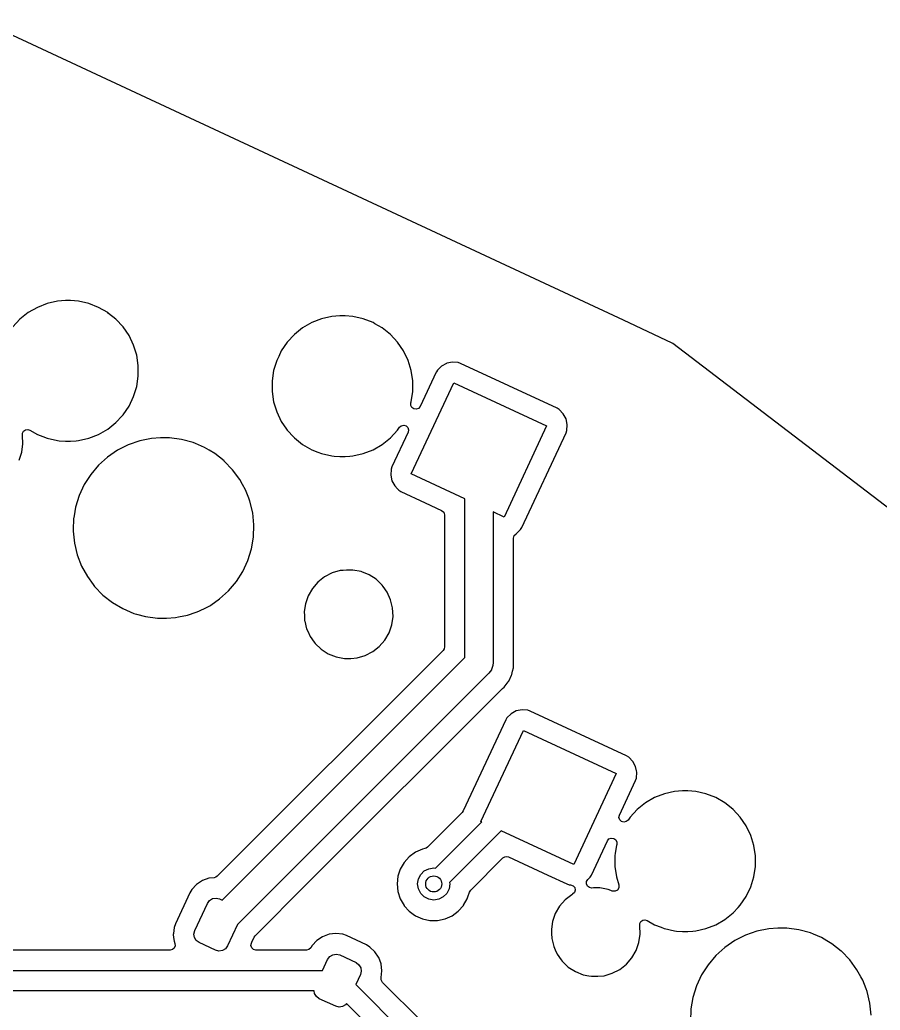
# Model space of a CAD drawing. Extents: x 15 to 269, y -160 to -43.
# Drawn here: x 81.59 to 103, y -71.7 to -47.05 of the extents above; entities that cross this region are included whole.
import ezdxf

# ---------------------------------------------------------------- set-up
doc = ezdxf.new("R2010")
doc.units = 0
doc.layers.add('BLACK', color=7, linetype='CONTINUOUS')

msp = doc.modelspace()

# ---------------------------------------------------------------- linework, layer by layer
at = {"layer": 'BLACK', "linetype": 'CONTINUOUS'}
for p, q in [((80.5838, -47.047), (96.6056, -54.5195)), ((82.0272, -54.205), (81.8, -54.3362)), ((82.2715, -54.1091), (82.0272, -54.205)), ((82.5272, -54.0508), (82.2715, -54.1091)), ((82.7234, -54.0361), (82.5272, -54.0508)), ((82.8544, -54.0361), (82.7234, -54.0361)), ((82.7234, -54.0361), (82.7234, -54.0361)), ((83.0505, -54.0508), (82.8544, -54.0361)), ((82.8544, -54.0361), (82.8544, -54.0361)), ((83.3063, -54.1091), (83.0505, -54.0508)), ((83.5505, -54.205), (83.3063, -54.1091)), ((83.7777, -54.3362), (83.5505, -54.205)), ((81.8, -54.3362), (81.5949, -54.4998)), ((83.8011, -54.3548), (83.7777, -54.3362)), ((83.9829, -54.4998), (83.8011, -54.3548)), ((89.3558, -54.4324), (89.1, -54.4907)), ((89.5519, -54.4177), (89.3558, -54.4324)), ((89.6829, -54.4177), (89.5519, -54.4177)), ((89.5519, -54.4177), (89.5519, -54.4177)), ((89.879, -54.4324), (89.6829, -54.4177)), ((89.6829, -54.4177), (89.6829, -54.4177)), ((90.1348, -54.4907), (89.879, -54.4324)), ((81.5949, -54.4998), (81.4164, -54.6921)), ((84.1613, -54.6921), (83.9829, -54.4998)), ((83.9829, -54.4998), (83.9829, -54.4998)), ((83.9829, -54.4998), (83.9829, -54.4998)), ((84.3091, -54.9089), (84.1613, -54.6921)), ((84.1613, -54.6921), (84.1613, -54.6921)), ((84.1613, -54.6921), (84.1613, -54.6921)), ((88.6285, -54.7178), (88.4234, -54.8814)), ((88.8557, -54.5866), (88.6285, -54.7178)), ((89.1, -54.4907), (88.8557, -54.5866)), ((90.379, -54.5866), (90.1348, -54.4907)), ((90.4282, -54.615), (90.379, -54.5866)), ((90.379, -54.5866), (90.379, -54.5866)), ((90.379, -54.5866), (90.379, -54.5866)), ((90.6062, -54.7178), (90.4282, -54.615)), ((90.8114, -54.8814), (90.6062, -54.7178)), ((90.6062, -54.7178), (90.6062, -54.7178)), ((96.6056, -54.5195), (97.8175, -55.0847)), ((84.4229, -55.1452), (84.3091, -54.9089)), ((88.4234, -54.8814), (88.245, -55.0737)), ((90.9898, -55.0737), (90.8114, -54.8814)), ((90.8114, -54.8814), (90.8114, -54.8814)), ((90.8114, -54.8814), (90.8114, -54.8814)), ((84.5003, -55.3959), (84.4229, -55.1452)), ((88.245, -55.0737), (88.0971, -55.2905)), ((91.1376, -55.2905), (90.9898, -55.0737)), ((90.9898, -55.0737), (90.9898, -55.0737)), ((90.9898, -55.0737), (90.9898, -55.0737)), ((97.8175, -55.0847), (97.8404, -55.0986)), ((97.8404, -55.0986), (128.826, -78.7979)), ((84.5394, -55.6554), (84.5003, -55.3959)), ((88.0324, -55.4248), (87.9833, -55.5268)), ((88.0971, -55.2905), (88.0324, -55.4248)), ((91.2514, -55.5268), (91.1376, -55.2905)), ((84.5394, -55.9177), (84.5394, -55.6554)), ((87.9833, -55.5268), (87.906, -55.7776)), ((91.3288, -55.7776), (91.2514, -55.5268)), ((92.0842, -55.6676), (91.98, -55.7701)), ((92.2106, -55.5998), (92.0842, -55.6676)), ((92.2131, -55.5985), (92.2106, -55.5998)), ((92.3562, -55.5686), (92.2131, -55.5985)), ((92.2131, -55.5985), (92.2131, -55.5985)), ((92.2131, -55.5985), (92.2131, -55.5985)), ((92.5019, -55.5802), (92.3562, -55.5686)), ((92.5596, -55.5998), (92.5019, -55.5802)), ((94.9588, -56.7186), (92.5596, -55.5998)), ((84.5003, -56.1772), (84.5394, -55.9177)), ((87.906, -55.7776), (87.8669, -56.037)), ((91.3679, -56.037), (91.3288, -55.7776)), ((91.9485, -55.8223), (91.552, -56.6724)), ((91.9505, -55.8189), (91.9485, -55.8223)), ((91.9571, -55.808), (91.9505, -55.8189)), ((91.98, -55.7701), (91.9571, -55.808)), ((84.4229, -56.4279), (84.5003, -56.1772)), ((87.8669, -56.037), (87.8669, -56.2993)), ((91.3322, -58.347), (92.3888, -56.0813)), ((91.3679, -56.2993), (91.3679, -56.037)), ((92.3888, -56.0813), (94.6998, -57.1589)), ((84.3091, -56.6643), (84.4229, -56.4279)), ((87.8669, -56.2993), (87.906, -56.5588)), ((91.3288, -56.5588), (91.3679, -56.2993)), ((84.1613, -56.881), (84.3091, -56.6643)), ((87.906, -56.5588), (87.9833, -56.8095)), ((91.3182, -56.6448), (91.3212, -56.5835)), ((91.345, -56.7001), (91.3182, -56.6448)), ((91.3212, -56.5835), (91.3288, -56.5588)), ((91.3951, -56.7357), (91.345, -56.7001)), ((91.552, -56.6724), (91.5131, -56.7199)), ((83.9829, -57.0734), (84.1359, -56.9085)), ((84.1359, -56.9085), (84.1613, -56.881)), ((84.1613, -56.881), (84.1613, -56.881)), ((84.1613, -56.881), (84.1613, -56.881)), ((87.9833, -56.8095), (88.0972, -57.0459)), ((91.4561, -56.7429), (91.3951, -56.7357)), ((91.5131, -56.7199), (91.4561, -56.7429)), ((94.9871, -56.7357), (94.9588, -56.7186)), ((94.9588, -56.7186), (94.9588, -56.7186)), ((95.011, -56.7501), (94.9871, -56.7357)), ((95.1135, -56.8543), (95.011, -56.7501)), ((95.1826, -56.9832), (95.1135, -56.8543)), ((83.7777, -57.237), (83.9829, -57.0734)), ((88.0972, -57.0459), (88.2274, -57.237)), ((90.9898, -57.2626), (91.0377, -57.1923)), ((91.0377, -57.1923), (91.0834, -57.152)), ((91.0834, -57.152), (91.1428, -57.1382)), ((91.1428, -57.1382), (91.2015, -57.1544)), ((91.2015, -57.1544), (91.2455, -57.1967)), ((91.2455, -57.1967), (91.264, -57.2547)), ((94.6998, -57.1589), (93.6433, -59.4247)), ((95.2118, -57.1229), (95.1826, -56.9832)), ((95.201, -57.2721), (95.2125, -57.1264)), ((95.2125, -57.1264), (95.2118, -57.1229)), ((81.659, -57.3826), (81.6605, -57.3825)), ((81.6596, -57.3944), (81.659, -57.3826)), ((81.6696, -57.6045), (81.6596, -57.3944)), ((81.6596, -57.3944), (81.6596, -57.3944)), ((81.6603, -57.3411), (81.6858, -57.2898)), ((81.6605, -57.3825), (81.6603, -57.3411)), ((81.6858, -57.2898), (81.7317, -57.2554)), ((81.7317, -57.2554), (81.7881, -57.2454)), ((81.7881, -57.2454), (81.843, -57.2618)), ((81.843, -57.2618), (82.0272, -57.3681)), ((82.0272, -57.3681), (82.2264, -57.4463)), ((82.2264, -57.4463), (82.2498, -57.4555)), ((83.3063, -57.464), (83.5505, -57.3681)), ((83.5505, -57.3681), (83.7777, -57.237)), ((88.2274, -57.237), (88.245, -57.2627)), ((88.245, -57.2627), (88.4061, -57.4363)), ((88.4061, -57.4363), (88.4234, -57.455)), ((90.8114, -57.455), (90.9898, -57.2626)), ((91.2526, -57.3146), (90.8508, -58.1762)), ((91.264, -57.2547), (91.2526, -57.3146)), ((94.0836, -59.6837), (95.1813, -57.3298)), ((95.1813, -57.3298), (95.201, -57.2721)), ((81.6396, -57.8127), (81.6696, -57.6045)), ((82.2498, -57.4555), (82.2715, -57.464)), ((82.2715, -57.464), (82.5272, -57.5224)), ((82.5272, -57.5224), (82.5725, -57.5258)), ((82.5725, -57.5258), (82.7234, -57.5371)), ((82.7234, -57.5371), (82.7234, -57.5371)), ((82.7234, -57.5371), (82.8544, -57.5371)), ((82.8544, -57.5371), (82.9908, -57.5268)), ((82.8544, -57.5371), (82.8544, -57.5371)), ((82.9908, -57.5268), (83.0505, -57.5224)), ((83.0505, -57.5224), (83.3063, -57.464)), ((84.2903, -57.6278), (84.0221, -57.7634)), ((84.5742, -57.5293), (84.2903, -57.6278)), ((84.8686, -57.4694), (84.5742, -57.5293)), ((85.0934, -57.4544), (84.8686, -57.4694)), ((85.3187, -57.4544), (85.0934, -57.4544)), ((85.0934, -57.4544), (85.0934, -57.4544)), ((85.6165, -57.4944), (85.3187, -57.4544)), ((85.9063, -57.5738), (85.6165, -57.4944)), ((85.6165, -57.4944), (85.6165, -57.4944)), ((85.6165, -57.4944), (85.6165, -57.4944)), ((85.9597, -57.5964), (85.9063, -57.5738)), ((86.183, -57.6911), (85.9597, -57.5964)), ((86.3056, -57.7637), (86.183, -57.6911)), ((88.4234, -57.455), (88.6285, -57.6186)), ((88.6285, -57.6186), (88.8557, -57.7497)), ((90.379, -57.7497), (90.6062, -57.6186)), ((90.6062, -57.6186), (90.8114, -57.455)), ((81.5708, -58.0115), (81.6396, -57.8127)), ((83.7744, -57.9334), (83.5515, -58.135)), ((84.0221, -57.7634), (83.7744, -57.9334)), ((86.4415, -57.8442), (86.3056, -57.7637)), ((86.6723, -58.0265), (86.4415, -57.8442)), ((88.8557, -57.7497), (89.0078, -57.8094)), ((89.0078, -57.8094), (89.0939, -57.8432)), ((89.0939, -57.8432), (89.1, -57.8456)), ((89.1, -57.8456), (89.3557, -57.904)), ((89.3557, -57.904), (89.4118, -57.9082)), ((89.4118, -57.9082), (89.5519, -57.9187)), ((89.5519, -57.9187), (89.5519, -57.9187)), ((89.5519, -57.9187), (89.6829, -57.9187)), ((89.6829, -57.9187), (89.8055, -57.9095)), ((89.6829, -57.9187), (89.6829, -57.9187)), ((89.8055, -57.9095), (89.879, -57.904)), ((89.879, -57.904), (90.1348, -57.8456)), ((90.1348, -57.8456), (90.379, -57.7497)), ((83.5515, -58.135), (83.3575, -58.3644)), ((86.6773, -58.0305), (86.6723, -58.0265)), ((86.8862, -58.2465), (86.6773, -58.0305)), ((90.8508, -58.1762), (90.8311, -58.2339)), ((83.3575, -58.3644), (83.1958, -58.6177)), ((87.0645, -58.4884), (86.8862, -58.2465)), ((90.8311, -58.2339), (90.8195, -58.3796)), ((90.8195, -58.3796), (90.8495, -58.5227)), ((92.666, -58.969), (91.3322, -58.347)), ((83.1958, -58.6177), (83.0693, -58.8903)), ((87.133, -58.6135), (87.0645, -58.4884)), ((87.2089, -58.7519), (87.133, -58.6135)), ((90.8495, -58.5227), (90.9185, -58.6516)), ((90.9185, -58.6516), (90.9924, -58.7266)), ((83.0693, -58.8903), (82.9803, -59.1773)), ((87.2876, -58.9563), (87.2089, -58.7519)), ((90.9924, -58.7266), (91.0211, -58.7558)), ((91.0211, -58.7558), (91.0732, -58.7873)), ((91.0732, -58.7873), (91.6746, -59.0678)), ((87.3169, -59.0323), (87.2876, -58.9563)), ((87.3865, -59.3246), (87.3169, -59.0323)), ((91.6746, -59.0678), (92.0859, -59.2596)), ((92.666, -62.9207), (92.666, -58.969)), ((82.9428, -59.3995), (82.9303, -59.4736)), ((82.9803, -59.1773), (82.9428, -59.3995)), ((87.4166, -59.6236), (87.3865, -59.3246)), ((92.0859, -59.2596), (92.1381, -59.3053)), ((92.1381, -59.3053), (92.1575, -59.3719)), ((92.1575, -59.3719), (92.1575, -62.6588)), ((93.6433, -59.4247), (93.366, -59.2954)), ((93.366, -59.2954), (93.366, -63.0657)), ((82.9303, -59.4736), (82.9215, -59.7375)), ((87.4066, -59.9239), (87.4166, -59.6236)), ((82.9215, -59.7375), (82.9203, -59.7739)), ((82.9203, -59.7739), (82.9504, -60.0729)), ((93.8745, -59.9519), (93.8921, -59.8883)), ((93.8921, -59.8883), (93.94, -59.8426)), ((93.94, -59.8426), (93.9479, -59.8384)), ((93.9479, -59.8384), (94.0521, -59.7358)), ((93.9479, -59.8384), (93.9479, -59.8384)), ((93.9479, -59.8384), (93.9479, -59.8384)), ((94.0521, -59.7358), (94.0836, -59.6837)), ((82.9504, -60.0729), (83.02, -60.3652)), ((87.3566, -60.2202), (87.4066, -59.9239)), ((93.8745, -62.9723), (93.8745, -59.9519)), ((83.02, -60.3652), (83.128, -60.6456)), ((87.2676, -60.5072), (87.3566, -60.2202)), ((83.128, -60.6456), (83.2724, -60.9091)), ((87.1411, -60.7798), (87.2676, -60.5072)), ((86.9794, -61.0331), (87.1411, -60.7798)), ((89.3613, -60.8185), (89.1743, -60.9149)), ((89.5631, -60.7592), (89.3613, -60.8185)), ((89.6329, -60.7526), (89.5631, -60.7592)), ((89.72, -60.7443), (89.6329, -60.7526)), ((89.8777, -60.7443), (89.72, -60.7443)), ((90.0842, -60.7841), (89.8777, -60.7443)), ((89.8777, -60.7443), (89.8777, -60.7443)), ((90.1004, -60.7905), (90.0842, -60.7841)), ((90.0842, -60.7841), (90.0842, -60.7841)), ((90.0842, -60.7841), (90.0842, -60.7841)), ((90.2795, -60.8622), (90.1004, -60.7905)), ((90.4564, -60.976), (90.2795, -60.8622)), ((83.2724, -60.9091), (83.4152, -61.1029)), ((83.4152, -61.1029), (83.4507, -61.1511)), ((86.7854, -61.2625), (86.9794, -61.0331)), ((89.009, -61.0449), (88.8712, -61.2039)), ((89.1743, -60.9149), (89.009, -61.0449)), ((90.6087, -61.1211), (90.4564, -60.976)), ((90.4564, -60.976), (90.4564, -60.976)), ((90.4564, -60.976), (90.4564, -60.976)), ((90.6353, -61.1585), (90.6087, -61.1211)), ((83.4507, -61.1511), (83.6596, -61.367)), ((83.6596, -61.367), (83.8954, -61.5533)), ((86.5625, -61.4641), (86.7854, -61.2625)), ((88.7661, -61.386), (88.6973, -61.5848)), ((88.8712, -61.2039), (88.7661, -61.386)), ((90.7307, -61.2925), (90.6353, -61.1585)), ((90.8181, -61.4838), (90.7307, -61.2925)), ((90.7307, -61.2925), (90.7307, -61.2925)), ((90.7307, -61.2925), (90.7307, -61.2925)), ((83.8954, -61.5533), (84.1539, -61.7064)), ((86.2322, -61.6759), (86.3148, -61.6342)), ((86.3148, -61.6342), (86.3415, -61.6158)), ((86.3415, -61.6158), (86.5625, -61.4641)), ((88.6973, -61.5848), (88.67, -61.7748)), ((90.8676, -61.6882), (90.8181, -61.4838)), ((84.1539, -61.7064), (84.4306, -61.8237)), ((84.4306, -61.8237), (84.4306, -61.8237)), ((84.4306, -61.8237), (84.4306, -61.8237)), ((84.4306, -61.8237), (84.4945, -61.8412)), ((84.4945, -61.8412), (84.7204, -61.9031)), ((85.5419, -61.9131), (85.7627, -61.8683)), ((85.7627, -61.8683), (85.9794, -61.793)), ((85.9794, -61.793), (86.0466, -61.7697)), ((86.0466, -61.7697), (86.2322, -61.6759)), ((88.67, -61.7748), (88.6673, -61.793)), ((88.6673, -61.793), (88.6711, -61.8725)), ((88.6711, -61.8725), (88.6774, -62.0031)), ((90.8777, -61.8983), (90.8676, -61.6882)), ((84.7204, -61.9031), (85.0182, -61.9432)), ((85.0182, -61.9432), (85.2435, -61.9432)), ((85.2435, -61.9432), (85.4683, -61.9281)), ((85.2435, -61.9432), (85.2435, -61.9432)), ((85.4683, -61.9281), (85.5419, -61.9131)), ((88.6774, -62.0031), (88.6814, -62.02)), ((88.6814, -62.02), (88.7269, -62.2075)), ((90.7789, -62.3053), (90.8477, -62.1065)), ((90.8477, -62.1065), (90.8777, -61.8983)), ((88.7269, -62.2075), (88.7555, -62.2701)), ((88.7555, -62.2701), (88.8143, -62.3989)), ((90.6738, -62.4874), (90.7789, -62.3053)), ((88.8143, -62.3989), (88.917, -62.5431)), ((88.917, -62.5431), (88.9363, -62.5702)), ((88.9363, -62.5702), (89.0886, -62.7154)), ((90.536, -62.6464), (90.6738, -62.4874)), ((92.1212, -62.7464), (86.4997, -68.3679)), ((89.0886, -62.7154), (89.0886, -62.7154)), ((89.0886, -62.7154), (89.0886, -62.7154)), ((89.0886, -62.7154), (89.2655, -62.8291)), ((89.2655, -62.8291), (89.2655, -62.8291)), ((89.2655, -62.8291), (89.4608, -62.9073)), ((90.1837, -62.8728), (90.3707, -62.7764)), ((90.3707, -62.7764), (90.536, -62.6464)), ((92.1481, -62.7062), (92.1212, -62.7464)), ((92.1575, -62.6588), (92.1481, -62.7062)), ((86.6232, -68.9636), (92.666, -62.9207)), ((89.4608, -62.9073), (89.5896, -62.9321)), ((89.5896, -62.9321), (89.6673, -62.9471)), ((89.6673, -62.9471), (89.6673, -62.9471)), ((89.6673, -62.9471), (89.825, -62.9471)), ((89.825, -62.9471), (89.9819, -62.9321)), ((89.825, -62.9471), (89.825, -62.9471)), ((89.9819, -62.9321), (90.1837, -62.8728)), ((93.3621, -63.1132), (93.3613, -63.1233)), ((93.3633, -63.109), (93.3621, -63.1132)), ((93.366, -63.0657), (93.363, -63.1018)), ((93.363, -63.1018), (93.3633, -63.109)), ((93.8767, -62.9956), (93.8745, -62.9723)), ((93.8745, -63.079), (93.8746, -63.0757)), ((93.8745, -63.1591), (93.8745, -63.079)), ((93.8746, -63.0757), (93.8749, -63.0619)), ((93.8749, -63.0619), (93.8767, -62.9956)), ((93.8767, -62.9956), (93.8767, -62.9956)), ((93.8767, -62.9956), (93.8767, -62.9956)), ((93.2635, -63.3132), (87.0071, -69.5696)), ((93.2928, -63.2721), (93.2635, -63.3132)), ((93.3238, -63.2323), (93.2928, -63.2721)), ((93.3262, -63.2254), (93.3238, -63.2323)), ((93.3305, -63.2194), (93.3262, -63.2254)), ((93.3449, -63.1711), (93.3305, -63.2194)), ((93.3613, -63.1233), (93.3449, -63.1711)), ((93.7975, -63.4223), (93.8266, -63.3635)), ((93.8266, -63.3635), (93.8344, -63.3415)), ((93.8266, -63.3635), (93.8266, -63.3635)), ((93.8266, -63.3635), (93.8266, -63.3635)), ((93.8344, -63.3415), (93.8516, -63.2633)), ((93.8516, -63.2633), (93.8524, -63.26)), ((93.8524, -63.26), (93.8717, -63.1823)), ((93.8717, -63.1823), (93.8745, -63.1591)), ((93.8717, -63.1823), (93.8717, -63.1823)), ((93.8717, -63.1823), (93.8717, -63.1823)), ((93.643, -63.6596), (93.6914, -63.5958)), ((93.6914, -63.5958), (93.6935, -63.5932)), ((93.6935, -63.5932), (93.7437, -63.5308)), ((93.7437, -63.5308), (93.756, -63.511)), ((93.7437, -63.5308), (93.7437, -63.5308)), ((93.7437, -63.5308), (93.7437, -63.5308)), ((93.756, -63.5109), (93.7896, -63.4382)), ((93.756, -63.511), (93.756, -63.5109)), ((93.756, -63.5109), (93.756, -63.5109)), ((93.7896, -63.4382), (93.7911, -63.4352)), ((93.7911, -63.4352), (93.7975, -63.4223)), ((88.7359, -68.56), (93.5949, -63.701)), ((93.5949, -63.701), (93.6022, -63.6942)), ((93.6022, -63.6942), (93.643, -63.6596)), ((93.8158, -64.3223), (93.7116, -64.4248)), ((93.9447, -64.2532), (93.8158, -64.3223)), ((94.0878, -64.2233), (93.9447, -64.2532)), ((94.2336, -64.2348), (94.0878, -64.2233)), ((94.2912, -64.2545), (94.2336, -64.2348)), ((96.6904, -65.3733), (94.2912, -64.2545)), ((93.6801, -64.477), (92.6231, -66.7436)), ((93.7116, -64.4248), (93.6801, -64.477)), ((93.0638, -67.0017), (94.1204, -64.736)), ((94.1204, -64.736), (96.4315, -65.8136)), ((96.7426, -65.4048), (96.6904, -65.3733)), ((96.8451, -65.509), (96.7426, -65.4048)), ((96.9142, -65.6379), (96.8451, -65.509)), ((96.4315, -65.8136), (95.3749, -68.0794)), ((96.9357, -65.7407), (96.9142, -65.6379)), ((96.9326, -65.9268), (96.9442, -65.781)), ((96.9442, -65.781), (96.9357, -65.7407)), ((96.5111, -66.8461), (96.9129, -65.9844)), ((96.9129, -65.9844), (96.9326, -65.9268)), ((97.6289, -66.3151), (97.3847, -66.4109)), ((97.8847, -66.2567), (97.6289, -66.3151)), ((98.0808, -66.242), (97.8847, -66.2567)), ((98.2118, -66.242), (98.0808, -66.242)), ((98.0808, -66.242), (98.0808, -66.242)), ((98.4079, -66.2567), (98.2118, -66.242)), ((98.2118, -66.242), (98.2118, -66.242)), ((98.6637, -66.3151), (98.4079, -66.2567)), ((98.9079, -66.4109), (98.6637, -66.3151)), ((97.1574, -66.5421), (96.9523, -66.7057)), ((97.3847, -66.4109), (97.1574, -66.5421)), ((99.1352, -66.5421), (98.9079, -66.4109)), ((99.1675, -66.5679), (99.1352, -66.5421)), ((99.3403, -66.7057), (99.1675, -66.5679)), ((92.5984, -66.7789), (91.7332, -67.6441)), ((92.6231, -66.7436), (92.5984, -66.7789)), ((96.9523, -66.7057), (96.7739, -66.898)), ((99.5187, -66.898), (99.3403, -66.7057)), ((99.3403, -66.7057), (99.3403, -66.7057)), ((99.3403, -66.7057), (99.3403, -66.7057)), ((91.9301, -68.1663), (93.0849, -67.0115)), ((93.0849, -67.0115), (93.0638, -67.0017)), ((96.4997, -66.9059), (96.5111, -66.8461)), ((96.5182, -66.964), (96.4997, -66.9059)), ((96.5621, -67.0062), (96.5182, -66.964)), ((96.6209, -67.0224), (96.5621, -67.0062)), ((96.6803, -67.0087), (96.6209, -67.0224)), ((96.7259, -66.9683), (96.6803, -67.0087)), ((96.7739, -66.898), (96.7259, -66.9683)), ((99.6665, -67.1148), (99.5187, -66.898)), ((99.5187, -66.898), (99.5187, -66.898)), ((99.5187, -66.898), (99.5187, -66.898)), ((93.5671, -67.2364), (92.2836, -68.5199)), ((95.3749, -68.0794), (93.5671, -67.2364)), ((99.7804, -67.3512), (99.6665, -67.1148)), ((95.8152, -68.3384), (96.2116, -67.4882)), ((96.2116, -67.4882), (96.2506, -67.4407)), ((96.2506, -67.4407), (96.3076, -67.4177)), ((96.3076, -67.4177), (96.3686, -67.4249)), ((96.3686, -67.4249), (96.4187, -67.4605)), ((96.4187, -67.4605), (96.4455, -67.5158)), ((96.4455, -67.5158), (96.4425, -67.5772)), ((99.8577, -67.6019), (99.7804, -67.3512)), ((91.4332, -67.7689), (91.2787, -67.8811)), ((91.6077, -67.6912), (91.4332, -67.7689)), ((91.6714, -67.6777), (91.6077, -67.6912)), ((91.7047, -67.6654), (91.6714, -67.6777)), ((91.7332, -67.6441), (91.7047, -67.6654)), ((96.4058, -67.7948), (96.3958, -67.8613)), ((96.4349, -67.6019), (96.4058, -67.7948)), ((96.4425, -67.5772), (96.4349, -67.6019)), ((99.8968, -67.8613), (99.8577, -67.6019)), ((91.151, -68.0231), (91.0555, -68.1884)), ((91.2787, -67.8811), (91.151, -68.0231)), ((92.8098, -68.7129), (93.6135, -67.9091)), ((93.6135, -67.9091), (93.6554, -67.8816)), ((93.6554, -67.8816), (93.7048, -67.8729)), ((93.7048, -67.8729), (93.7536, -67.8844)), ((93.7536, -67.8844), (94.7276, -68.3386)), ((96.3958, -67.8613), (96.3958, -68.1237)), ((99.8968, -68.1237), (99.8968, -67.8613)), ((91.0555, -68.1884), (90.9965, -68.3701)), ((91.5664, -68.3249), (91.6549, -68.2364)), ((91.6549, -68.2364), (91.7664, -68.1796)), ((91.7664, -68.1796), (91.89, -68.16)), ((91.89, -68.16), (91.9301, -68.1663)), ((96.3958, -68.1237), (96.4349, -68.3831)), ((99.8577, -68.3831), (99.8968, -68.1237)), ((86.1324, -68.4776), (85.9891, -68.5718)), ((86.2935, -68.419), (86.1324, -68.4776)), ((86.4264, -68.4034), (86.2935, -68.419)), ((86.4661, -68.3919), (86.4264, -68.4034)), ((86.4997, -68.3679), (86.4661, -68.3919)), ((90.9965, -68.3701), (90.9765, -68.56)), ((91.49, -68.56), (91.5096, -68.4364)), ((91.5096, -68.4364), (91.5664, -68.3249)), ((92.2836, -68.5199), (92.29, -68.56)), ((94.7276, -68.3386), (95.2041, -68.5608)), ((95.6895, -68.5608), (95.6929, -68.5006)), ((95.6929, -68.5006), (95.7243, -68.449)), ((95.7243, -68.449), (95.7837, -68.3905)), ((95.7837, -68.3905), (95.8152, -68.3384)), ((96.4349, -68.3831), (96.4966, -68.5832)), ((99.7804, -68.6338), (99.8577, -68.3831)), ((85.8197, -68.7833), (85.4614, -69.5516)), ((85.8715, -68.6965), (85.8197, -68.7833)), ((85.9891, -68.5718), (85.8715, -68.6965)), ((87.4455, -69.8503), (88.7359, -68.56)), ((90.9765, -68.56), (90.9965, -68.7499)), ((90.9965, -68.7499), (91.0555, -68.9316)), ((91.5096, -68.6836), (91.49, -68.56)), ((91.5664, -68.7951), (91.5096, -68.6836)), ((92.2704, -68.6836), (92.2136, -68.7951)), ((92.29, -68.56), (92.2704, -68.6836)), ((92.7404, -68.8828), (92.7795, -68.7623)), ((92.7795, -68.7623), (92.8098, -68.7129)), ((95.2041, -68.5608), (95.2617, -68.5805)), ((95.2617, -68.5805), (95.296, -68.5832)), ((95.296, -68.5832), (95.3558, -68.6043)), ((95.3901, -68.7745), (95.343, -68.8171)), ((95.3558, -68.6043), (95.3974, -68.6521)), ((95.4099, -68.7143), (95.3901, -68.7745)), ((95.3974, -68.6521), (95.4099, -68.7143)), ((95.715, -68.6156), (95.6895, -68.5608)), ((95.7634, -68.6517), (95.715, -68.6156)), ((95.8231, -68.6608), (95.7634, -68.6517)), ((95.8694, -68.6564), (95.8231, -68.6608)), ((96.027, -68.6564), (95.8694, -68.6564)), ((96.2335, -68.6962), (96.027, -68.6564)), ((96.027, -68.6564), (96.027, -68.6564)), ((96.3008, -68.7231), (96.2335, -68.6962)), ((96.2335, -68.6962), (96.2335, -68.6962)), ((96.2335, -68.6962), (96.2335, -68.6962)), ((96.3323, -68.7357), (96.3008, -68.7231)), ((96.4008, -68.7426), (96.3323, -68.7357)), ((96.4624, -68.7118), (96.4008, -68.7426)), ((96.4981, -68.6529), (96.4624, -68.7118)), ((96.4966, -68.5832), (96.4969, -68.5841)), ((96.4969, -68.5841), (96.4981, -68.6529)), ((99.6665, -68.8702), (99.7804, -68.6338)), ((86.2599, -69.0425), (86.3118, -68.9717)), ((86.3118, -68.9717), (86.3869, -68.9261)), ((86.3869, -68.9261), (86.4736, -68.9128)), ((86.4736, -68.9128), (86.5589, -68.9336)), ((86.5589, -68.9336), (86.6232, -68.9636)), ((91.0555, -68.9316), (91.151, -69.0969)), ((91.6549, -68.8836), (91.5664, -68.7951)), ((91.7664, -68.9404), (91.6549, -68.8836)), ((91.89, -68.96), (91.7664, -68.9404)), ((92.0136, -68.9404), (91.89, -68.96)), ((92.1251, -68.8836), (92.0136, -68.9404)), ((92.2136, -68.7951), (92.1251, -68.8836)), ((92.6348, -69.087), (92.7245, -68.9316)), ((92.7245, -68.9316), (92.7404, -68.8828)), ((95.1583, -68.957), (95.0206, -69.116)), ((95.3237, -68.827), (95.1583, -68.957)), ((95.343, -68.8171), (95.3237, -68.827)), ((99.5187, -69.087), (99.6665, -68.8702)), ((85.9429, -69.7222), (86.2599, -69.0425)), ((91.151, -69.0969), (91.1564, -69.103)), ((91.1564, -69.103), (91.2787, -69.2389)), ((91.2787, -69.2389), (91.38, -69.3124)), ((92.3468, -69.3511), (92.5013, -69.2389)), ((92.5013, -69.2389), (92.629, -69.0969)), ((92.629, -69.0969), (92.6348, -69.087)), ((95.0206, -69.116), (94.9154, -69.2982)), ((99.1352, -69.4429), (99.3403, -69.2793)), ((99.3403, -69.2793), (99.4668, -69.143)), ((99.4668, -69.143), (99.5187, -69.087)), ((99.5187, -69.087), (99.5187, -69.087)), ((99.5187, -69.087), (99.5187, -69.087)), ((91.38, -69.3124), (91.4332, -69.3511)), ((91.4332, -69.3511), (91.6077, -69.4288)), ((91.6077, -69.4288), (91.7945, -69.4685)), ((91.7945, -69.4685), (91.7945, -69.4685)), ((91.7945, -69.4685), (91.9855, -69.4685)), ((91.9855, -69.4685), (92.1723, -69.4288)), ((91.9855, -69.4685), (91.9855, -69.4685)), ((92.1723, -69.4288), (92.3468, -69.3511)), ((92.1723, -69.4288), (92.1723, -69.4288)), ((92.1723, -69.4288), (92.1723, -69.4288)), ((94.8466, -69.4969), (94.819, -69.6889)), ((94.9154, -69.2982), (94.8466, -69.4969)), ((97.0177, -69.547), (97.0432, -69.4957)), ((97.0432, -69.4957), (97.0891, -69.4613)), ((97.0891, -69.4613), (97.1455, -69.4513)), ((97.1455, -69.4513), (97.2005, -69.4677)), ((97.2005, -69.4677), (97.3847, -69.5741)), ((98.9079, -69.5741), (99.1352, -69.4429)), ((85.4283, -69.647), (85.4115, -69.7908)), ((85.4614, -69.5516), (85.4283, -69.647)), ((85.9221, -69.8075), (85.9429, -69.7222)), ((87.0071, -69.5696), (86.7586, -70.1025)), ((94.819, -69.6889), (94.8167, -69.7051)), ((94.8167, -69.7051), (94.8207, -69.7898)), ((97.0164, -69.5885), (97.0179, -69.5884)), ((97.017, -69.6003), (97.0164, -69.5885)), ((97.027, -69.8104), (97.017, -69.6003)), ((97.017, -69.6003), (97.017, -69.6003)), ((97.0179, -69.5884), (97.0177, -69.547)), ((97.3847, -69.5741), (97.5474, -69.6379)), ((97.5474, -69.6379), (97.6261, -69.6688)), ((97.6261, -69.6688), (97.6289, -69.6699)), ((97.6289, -69.6699), (97.8847, -69.7283)), ((97.8847, -69.7283), (97.9339, -69.732)), ((97.9339, -69.732), (98.0808, -69.743)), ((98.0808, -69.743), (98.0808, -69.743)), ((98.0808, -69.743), (98.2118, -69.743)), ((98.2118, -69.743), (98.3344, -69.7338)), ((98.2118, -69.743), (98.2118, -69.743)), ((98.3344, -69.7338), (98.4079, -69.7283)), ((98.4079, -69.7283), (98.6637, -69.6699)), ((98.6637, -69.6699), (98.9079, -69.5741)), ((99.9316, -69.7352), (99.6477, -69.8338)), ((100.226, -69.6753), (99.9316, -69.7352)), ((100.451, -69.6603), (100.226, -69.6753)), ((100.676, -69.6603), (100.451, -69.6603)), ((100.451, -69.6603), (100.451, -69.6603)), ((100.974, -69.7003), (100.676, -69.6603)), ((101.264, -69.7797), (100.974, -69.7003)), ((100.974, -69.7003), (100.974, -69.7003)), ((100.974, -69.7003), (100.974, -69.7003)), ((85.4115, -69.7908), (85.4084, -69.8173)), ((85.4084, -69.8173), (85.4177, -69.897)), ((85.4177, -69.897), (85.4283, -69.9876)), ((85.4283, -69.9876), (85.4482, -70.0422)), ((85.9354, -69.8942), (85.9221, -69.8075)), ((85.981, -69.9693), (85.9354, -69.8942)), ((86.0518, -70.0212), (85.981, -69.9693)), ((86.4596, -70.2114), (86.0518, -70.0212)), ((87.3525, -70.0322), (87.3633, -70.009)), ((87.3633, -70.009), (87.4209, -69.8856)), ((87.4209, -69.8856), (87.4455, -69.8503)), ((88.9799, -69.9665), (88.8623, -70.0912)), ((89.1232, -69.8722), (88.9799, -69.9665)), ((89.2843, -69.8136), (89.1232, -69.8722)), ((89.4546, -69.7937), (89.2843, -69.8136)), ((89.6249, -69.8136), (89.4546, -69.7937)), ((89.7203, -69.8468), (89.6249, -69.8136)), ((90.2168, -70.0782), (89.7203, -69.8468)), ((94.8207, -69.7898), (94.8267, -69.9152)), ((94.8267, -69.9152), (94.8349, -69.949)), ((94.8349, -69.949), (94.8763, -70.1197)), ((96.9283, -70.2174), (96.9971, -70.0186)), ((96.9971, -70.0186), (97.027, -69.8104)), ((99.3795, -69.9693), (99.1318, -70.1393)), ((99.6477, -69.8338), (99.3795, -69.9693)), ((101.336, -69.8104), (101.264, -69.7797)), ((101.54, -69.897), (101.336, -69.8104)), ((101.668, -69.9726), (101.54, -69.897)), ((101.799, -70.0502), (101.668, -69.9726)), ((85.3316, -70.2086), (74.3608, -70.2086)), ((85.3889, -70.1946), (85.3316, -70.2086)), ((85.4332, -70.1558), (85.3889, -70.1946)), ((85.4546, -70.1008), (85.4332, -70.1558)), ((85.4482, -70.0422), (85.4546, -70.1008)), ((86.5449, -70.2322), (86.4596, -70.2114)), ((86.6316, -70.2189), (86.5449, -70.2322)), ((86.7067, -70.1733), (86.6316, -70.2189)), ((86.7586, -70.1025), (86.7067, -70.1733)), ((87.3411, -70.0927), (87.3525, -70.0322)), ((87.3603, -70.1513), (87.3411, -70.0927)), ((87.4052, -70.1934), (87.3603, -70.1513)), ((87.4648, -70.2086), (87.4052, -70.1934)), ((88.7218, -70.2086), (87.4648, -70.2086)), ((88.783, -70.1925), (88.7218, -70.2086)), ((88.8282, -70.1482), (88.783, -70.1925)), ((88.8623, -70.0912), (88.8282, -70.1482)), ((90.3035, -70.13), (90.2168, -70.0782)), ((90.4282, -70.2477), (90.3035, -70.13)), ((90.5166, -70.3821), (90.4282, -70.2477)), ((94.8763, -70.1197), (94.9127, -70.1994)), ((94.9127, -70.1994), (94.9637, -70.311)), ((96.8231, -70.3996), (96.9283, -70.2174)), ((99.1318, -70.1393), (98.9089, -70.3409)), ((102.027, -70.2304), (101.799, -70.0502)), ((102.035, -70.2364), (102.027, -70.2304)), ((102.244, -70.4524), (102.035, -70.2364)), ((89.1201, -70.7171), (89.2507, -70.4371)), ((89.2507, -70.4371), (89.3026, -70.3663)), ((89.3026, -70.3663), (89.3777, -70.3208)), ((89.3777, -70.3208), (89.4644, -70.3074)), ((89.4644, -70.3074), (89.5497, -70.3283)), ((89.5497, -70.3283), (89.9576, -70.5184)), ((90.5224, -70.3909), (90.5166, -70.3821)), ((90.5811, -70.5521), (90.5224, -70.3909)), ((94.9637, -70.311), (95.0643, -70.4524)), ((95.0643, -70.4524), (95.0857, -70.4823)), ((95.0857, -70.4823), (95.2379, -70.6275)), ((96.6853, -70.5585), (96.8231, -70.3996)), ((98.9089, -70.3409), (98.7149, -70.5704)), ((102.422, -70.6943), (102.244, -70.4524)), ((74.0988, -70.7171), (89.1201, -70.7171)), ((89.9576, -70.5184), (90.0284, -70.5704)), ((90.0284, -70.5704), (90.0739, -70.6454)), ((90.0873, -70.7322), (90.0664, -70.8175)), ((90.0739, -70.6454), (90.0873, -70.7322)), ((90.601, -70.7224), (90.5811, -70.5521)), ((90.5811, -70.8927), (90.601, -70.7224)), ((95.2379, -70.6275), (95.2379, -70.6275)), ((95.2379, -70.6275), (95.2379, -70.6275)), ((95.2379, -70.6275), (95.4148, -70.7412)), ((95.4148, -70.7412), (95.4148, -70.7412)), ((95.4148, -70.7412), (95.6101, -70.8194)), ((96.333, -70.7849), (96.52, -70.6886)), ((96.52, -70.6886), (96.6853, -70.5585)), ((98.7149, -70.5704), (98.5532, -70.8237)), ((102.519, -70.8717), (102.422, -70.6943)), ((90.0664, -70.8175), (89.9511, -71.0646)), ((90.5795, -70.9062), (90.5811, -70.8927)), ((90.5838, -70.9067), (90.5795, -70.9062)), ((90.5815, -70.949), (90.5838, -70.9067)), ((90.6147, -71.0091), (90.5815, -70.949)), ((95.6101, -70.8194), (95.7478, -70.8459)), ((95.7478, -70.8459), (95.8167, -70.8592)), ((95.8167, -70.8592), (95.8167, -70.8592)), ((95.8167, -70.8592), (95.9743, -70.8592)), ((95.9743, -70.8592), (96.1312, -70.8442)), ((95.9743, -70.8592), (95.9743, -70.8592)), ((96.1312, -70.8442), (96.333, -70.7849)), ((98.5532, -70.8237), (98.4268, -71.0962)), ((102.566, -70.9578), (102.519, -70.8717)), ((102.648, -71.1695), (102.566, -70.9578)), ((88.9152, -71.2171), (73.9952, -71.2171)), ((88.9262, -71.2889), (88.9152, -71.2171)), ((89.9511, -71.0646), (101.852, -82.9658)), ((91.5855, -71.9799), (90.6147, -71.0091)), ((98.4262, -71.0981), (98.3377, -71.3832)), ((98.4268, -71.0962), (98.4262, -71.0981)), ((98.4268, -71.0962), (98.4268, -71.0962)), ((102.674, -71.2382), (102.648, -71.1695)), ((102.744, -71.5305), (102.674, -71.2382)), ((88.9718, -71.3639), (88.9262, -71.2889)), ((89.0426, -71.4158), (88.9718, -71.3639)), ((89.4504, -71.606), (89.0426, -71.4158)), ((98.3377, -71.3832), (98.289, -71.672)), ((89.5357, -71.6269), (89.4504, -71.606)), ((89.6225, -71.6135), (89.5357, -71.6269)), ((89.6975, -71.568), (89.6225, -71.6135)), ((89.7186, -71.5392), (89.6975, -71.568)), ((101.572, -83.3925), (89.7186, -71.5392)), ((98.2878, -71.6795), (98.2777, -71.9792)), ((98.289, -71.672), (98.2878, -71.6795)), ((102.774, -71.8295), (102.744, -71.5305))]:
    msp.add_line(p, q, dxfattribs=at)
at = {"layer": 'BLACK'}
msp.add_circle((91.89, -68.56), 0.2, dxfattribs=at)

doc.saveas('drawing.dxf')
